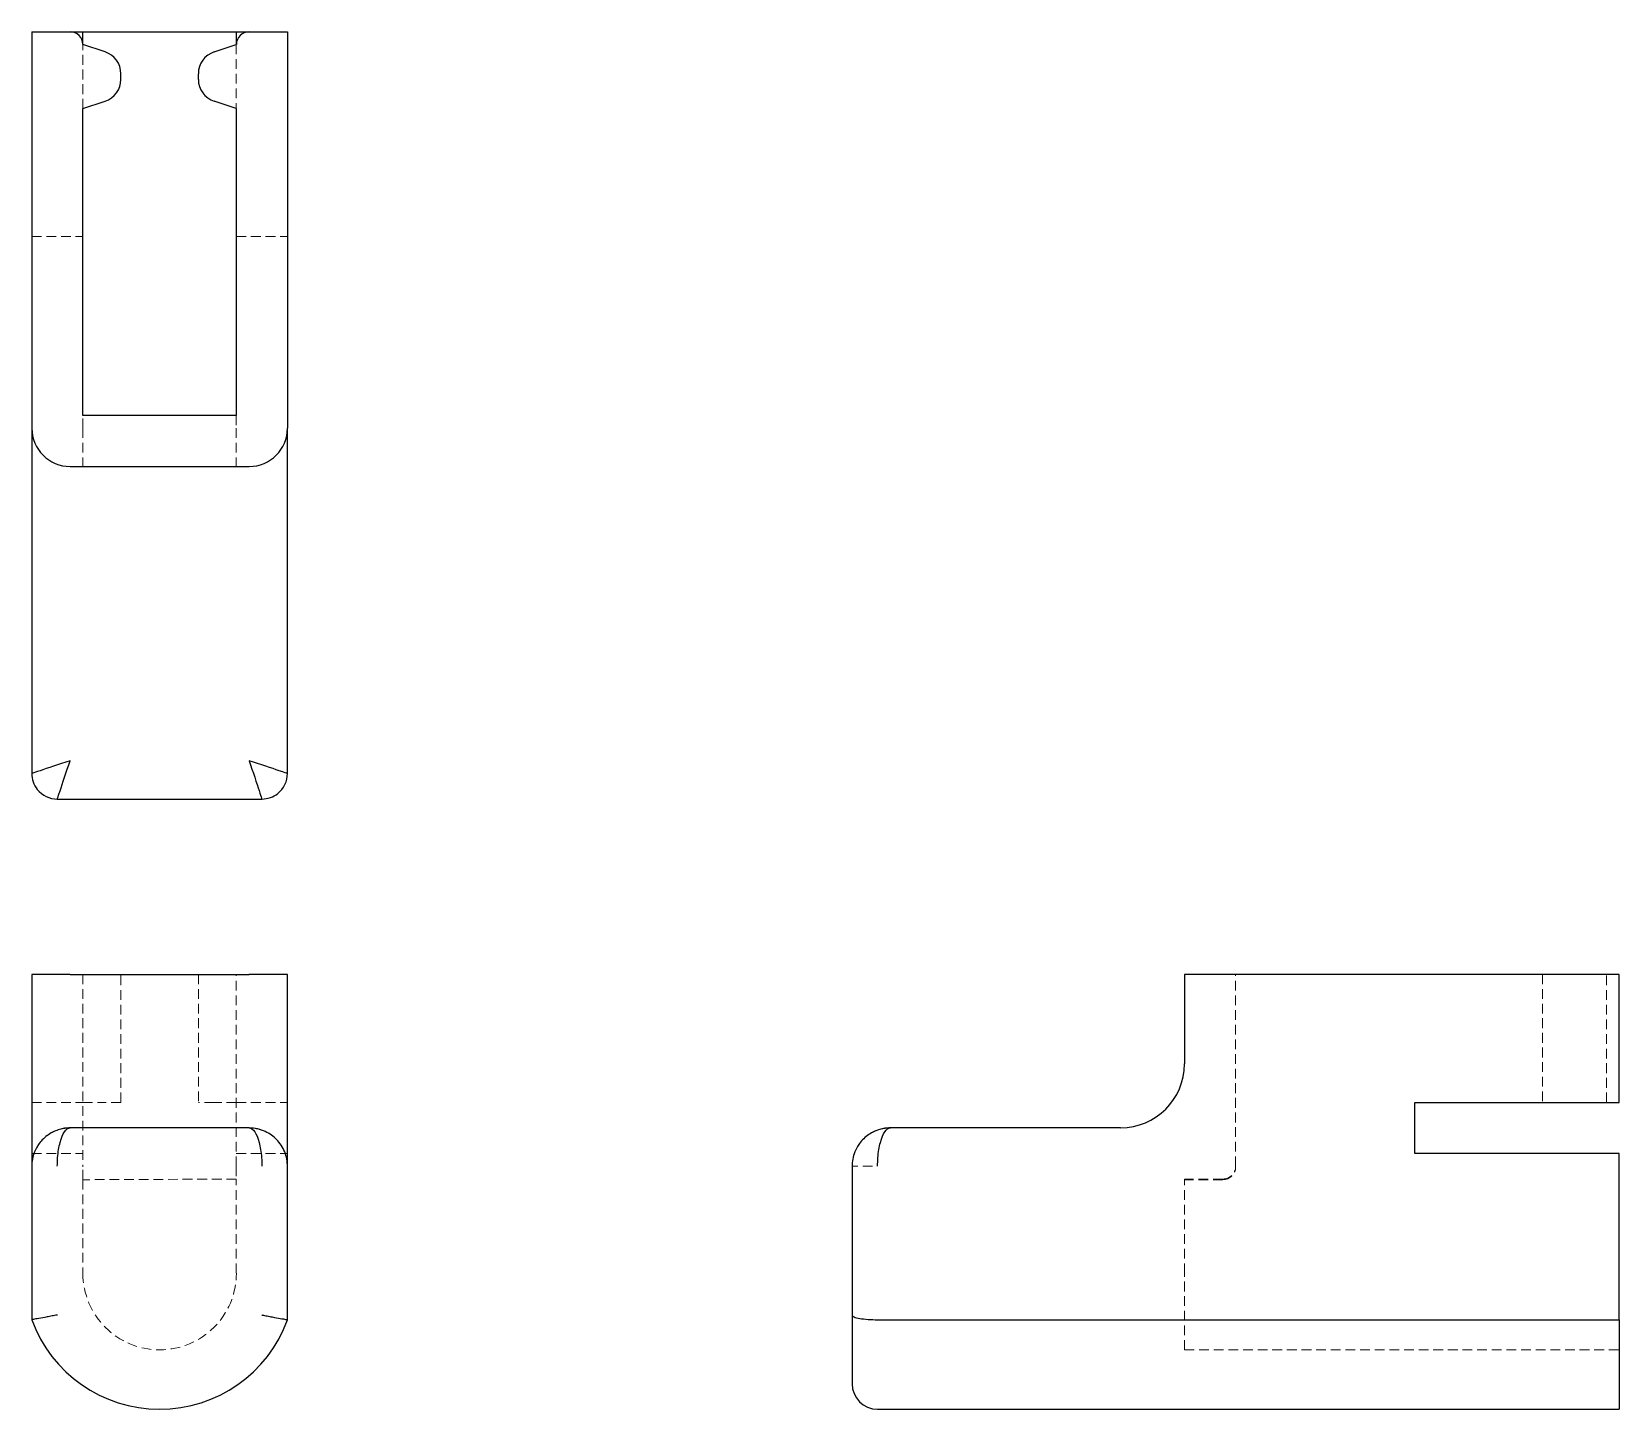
# Model space of a CAD drawing. Header units: millimetres. Extents: x 66 to 273, y 29 to 208.
import ezdxf

# ---------------------------------------------------------------- set-up
doc = ezdxf.new("R2010")
doc.units = ezdxf.units.MM
doc.linetypes.add('HIDDEN', pattern=[1.905, 1.27, -0.635])

msp = doc.modelspace()

# ---------------------------------------------------------------- linework, layer by layer
at = {"color": 7, "linetype": 'Continuous', "lineweight": 25}
for p, q in [((66.35, 208), (66.35, 156.4)), ((66.35, 208), (71.35, 208)), ((71.35, 208), (73.01, 208)), ((73.01, 206.34), (73.01, 208)), ((73.01, 208), (92.98, 208)), ((92.98, 208), (94.65, 208)), ((92.98, 208), (92.98, 206.34)), ((94.65, 208), (99.64, 208)), ((99.64, 208), (99.64, 156.4)), ((75.9, 205.37), (73.01, 206.34)), ((90.09, 205.37), (92.98, 206.34)), ((77.95, 201.8), (77.95, 202.53)), ((88.04, 201.8), (88.04, 202.53)), ((73.01, 197.99), (75.9, 198.96)), ((92.98, 197.99), (90.09, 198.96)), ((73.01, 158.06), (73.01, 197.99)), ((92.98, 197.99), (92.98, 158.06)), ((92.98, 158.06), (73.01, 158.06)), ((66.35, 156.4), (66.35, 143.08)), ((99.64, 143.08), (99.64, 156.4)), ((71.35, 151.41), (94.65, 151.41)), ((66.35, 143.08), (66.35, 111.46)), ((99.64, 111.46), (99.64, 143.08)), ((69.68, 108.13), (96.31, 108.13)), ((71.35, 85.3), (66.35, 85.3)), ((66.35, 85.3), (66.35, 73.65)), ((71.35, 85.3), (94.65, 85.3)), ((99.64, 85.3), (94.65, 85.3)), ((99.64, 73.65), (99.64, 85.3)), ((216.41, 85.3), (216.41, 73.65)), ((221.4, 85.3), (216.41, 85.3)), ((273, 85.3), (221.4, 85.3)), ((273, 68.65), (273, 85.3)), ((66.35, 73.65), (66.35, 60.33)), ((99.64, 60.33), (99.64, 73.65)), ((246.37, 68.65), (273, 68.65)), ((246.37, 61.99), (246.37, 68.65)), ((94.65, 65.32), (71.35, 65.32)), ((208.08, 65.32), (178.12, 65.32)), ((66.35, 60.33), (66.35, 40.35)), ((99.64, 40.35), (99.64, 60.33)), ((173.13, 60.33), (173.13, 40.97)), ((273, 61.99), (246.37, 61.99)), ((273, 40.35), (273, 61.99)), ((173.13, 40.97), (173.13, 32.03)), ((176.46, 40.35), (273, 40.35)), ((273, 40.35), (273, 28.7)), ((176.46, 28.7), (273, 28.7))]:
    msp.add_line(p, q, dxfattribs=at)
at = {"color": 7, "linetype": 'HIDDEN', "lineweight": 18}
for p, q in [((73.01, 197.99), (73.01, 206.34)), ((92.98, 206.34), (92.98, 197.99)), ((66.35, 181.37), (73.01, 181.37)), ((92.98, 181.37), (99.64, 181.37)), ((73.01, 156.4), (73.01, 158.06)), ((92.98, 158.06), (92.98, 156.4)), ((73.01, 156.4), (73.01, 151.41)), ((92.98, 156.4), (92.98, 151.41)), ((73.01, 85.3), (73.01, 60.24)), ((77.95, 68.65), (77.95, 85.3)), ((88.04, 85.3), (88.04, 68.65)), ((92.98, 60.33), (92.98, 85.3)), ((223.06, 60.33), (223.06, 85.3)), ((262.99, 85.3), (262.99, 68.65)), ((271.34, 68.65), (271.34, 85.3)), ((66.35, 68.65), (73.01, 68.65)), ((73.01, 68.65), (75.9, 68.65)), ((77.95, 68.65), (75.9, 68.65)), ((90.09, 68.65), (88.04, 68.65)), ((92.98, 68.65), (90.09, 68.65)), ((92.98, 68.65), (99.64, 68.65)), ((66.35, 61.99), (73.01, 61.99)), ((73.01, 58.58), (73.01, 60.24)), ((92.98, 61.99), (99.64, 61.99)), ((92.98, 60.33), (92.98, 58.66)), ((223.06, 60.24), (223.06, 60.33)), ((92.98, 58.66), (73.01, 58.58)), ((73.01, 58.58), (73.01, 46.42)), ((92.98, 46.42), (92.98, 58.66)), ((221.4, 58.66), (216.41, 58.66)), ((216.41, 46.42), (216.41, 58.66)), ((221.4, 58.58), (216.41, 58.58)), ((216.41, 36.43), (216.41, 46.42)), ((273, 40.35), (176.46, 40.35)), ((216.41, 36.43), (273, 36.43))]:
    msp.add_line(p, q, dxfattribs=at)
at = {"color": 7, "linetype": 'Continuous', "lineweight": 25}
for centre, radius, start, end in [((71.35, 206.34), 1.66, 0, 90), ((94.65, 206.34), 1.66, 90, 180), ((74.96, 202.53), 3, 0, 71.565), ((91.04, 202.53), 3, 108.435, 180), ((74.96, 201.8), 3, 288.4349, 0), ((91.04, 201.8), 3, 180, 251.5651), ((71.35, 156.4), 4.99, 180, 270), ((94.65, 156.4), 4.99, 270, 0), ((208.08, 73.65), 8.32, 270, 0), ((83, 46.42), 17.72, 200.016, 339.984), ((176.46, 32.03), 3.33, 180, 270)]:
    msp.add_arc(centre, radius, start, end, dxfattribs=at)
at = {"color": 7, "linetype": 'HIDDEN', "lineweight": 18}
msp.add_arc((83, 46.42), 9.99, 180, 0, dxfattribs=at)
for centre in [(221.4, 60.33), (221.4, 60.24)]:
    msp.add_ellipse(centre, major_axis=(0, -1.66), ratio=0.999991, start_param=0, end_param=1.570796, dxfattribs=at)
at = {"color": 7, "linetype": 'Continuous', "lineweight": 25}
for points, knots in [([(71.35, 113.12), (69.85, 112.62), (68, 112.01), (66.61, 111.54), (66.35, 111.46), (66.35, 111.46)], [0, 0, 0, 0, 0.897598, 1.121997, 1.570796, 1.570796, 1.570796, 1.570796]), ([(69.68, 108.13), (69.68, 108.13), (69.77, 108.38), (70.23, 109.78), (70.85, 111.63), (71.35, 113.12)], [0, 0, 0, 0, 0.448799, 0.673198, 1.570796, 1.570796, 1.570796, 1.570796]), ([(99.64, 111.46), (99.64, 111.46), (99.38, 111.54), (97.99, 112.01), (96.14, 112.62), (94.65, 113.12)], [0, 0, 0, 0, 0.448799, 0.673198, 1.570796, 1.570796, 1.570796, 1.570796]), ([(94.65, 113.12), (95.15, 111.63), (95.76, 109.78), (96.23, 108.39), (96.31, 108.13), (96.31, 108.13)], [0, 0, 0, 0, 0.897598, 1.121997, 1.570796, 1.570796, 1.570796, 1.570796]), ([(66.35, 111.46), (66.35, 110.71), (66.96, 108.96), (68.69, 108.13), (69.68, 108.13)], [0, 0, 0, 0, 0.428571, 1, 1, 1, 1]), ([(96.31, 108.13), (97.06, 108.13), (98.81, 108.73), (99.64, 110.46), (99.64, 111.46)], [0, 0, 0, 0, 0.428571, 1, 1, 1, 1]), ([(71.35, 65.32), (71.1, 65.31), (70.62, 65.29), (69.94, 65.13), (69.23, 64.87), (68.51, 64.46), (67.86, 63.93), (67.33, 63.35), (67.09, 62.92), (66.97, 62.73)], [0, 0, 0, 0, 0.139048, 0.276522, 0.420337, 0.573019, 0.727526, 0.876676, 1, 1, 1, 1]), ([(69.68, 60.33), (69.68, 61.08), (69.77, 62.19), (70.23, 64.43), (70.85, 65.32), (71.35, 65.32)], [0, 0, 0, 0, 0.448799, 0.673198, 1.570796, 1.570796, 1.570796, 1.570796]), ([(98.22, 63.82), (98.01, 64.01), (97.56, 64.42), (96.71, 64.9), (95.72, 65.25), (95.02, 65.3), (94.65, 65.32)], [0, 0, 0, 0, 0.200036, 0.431515, 0.69707, 1, 1, 1, 1]), ([(94.65, 65.32), (95.15, 65.32), (95.76, 64.43), (96.23, 62.19), (96.31, 61.08), (96.31, 60.33)], [0, 0, 0, 0, 0.897598, 1.121997, 1.570796, 1.570796, 1.570796, 1.570796]), ([(178.12, 65.32), (177.88, 65.31), (177.4, 65.29), (176.72, 65.14), (176.01, 64.87), (175.29, 64.47), (174.64, 63.94), (174.12, 63.36), (173.87, 62.94), (173.76, 62.75)], [0, 0, 0, 0, 0.1391999, 0.2768315, 0.420861, 0.5738746, 0.7288747, 0.8785494, 1, 1, 1, 1]), ([(176.46, 60.33), (176.46, 61.08), (176.54, 62.19), (177.01, 64.43), (177.62, 65.32), (178.12, 65.32)], [0, 0, 0, 0, 0.448799, 0.673198, 1.570796, 1.570796, 1.570796, 1.570796]), ([(67.09, 62.91), (66.95, 62.67), (66.66, 62.16), (66.41, 61.28), (66.37, 60.64), (66.35, 60.33)], [0, 0, 0, 0, 0.300806, 0.655999, 1, 1, 1, 1]), ([(99.64, 60.33), (99.63, 60.64), (99.59, 61.28), (99.3, 62.21), (98.86, 63.09), (98.43, 63.58), (98.21, 63.82)], [0, 0, 0, 0, 0.240868, 0.489572, 0.747006, 1, 1, 1, 1]), ([(173.86, 62.91), (173.73, 62.67), (173.44, 62.16), (173.18, 61.28), (173.14, 60.64), (173.13, 60.33)], [0, 0, 0, 0, 0.300199, 0.6557, 1, 1, 1, 1]), ([(69.68, 40.97), (69.68, 40.97), (69.67, 40.97), (69.44, 40.93), (69.21, 40.88), (68.77, 40.8), (68.55, 40.76), (67.95, 40.64), (67.59, 40.58), (66.99, 40.47), (66.75, 40.43), (66.43, 40.37), (66.35, 40.35), (66.35, 40.35)], [-0.0005083, -0.0005083, -0.0005083, -0.0005083, 0, 0, 0.0208234, 0.0208234, 0.0416056, 0.0416056, 0.0810501, 0.0810501, 0.1198736, 0.1198736, 0.1584048, 0.1584048, 0.1584048, 0.1584048]), ([(96.31, 40.97), (96.32, 40.97), (96.33, 40.97), (96.56, 40.93), (96.78, 40.88), (97.23, 40.8), (97.44, 40.76), (98.05, 40.64), (98.41, 40.58), (99, 40.47), (99.24, 40.43), (99.56, 40.37), (99.64, 40.35), (99.64, 40.35)], [-0.1588085, -0.1588085, -0.1588085, -0.1588085, -0.1583005, -0.1583005, -0.1374908, -0.1374908, -0.1167223, -0.1167223, -0.0773038, -0.0773038, -0.0385058, -0.0385058, 0, 0, 0, 0]), ([(173.13, 40.97), (173.13, 40.97), (173.13, 40.97), (173.13, 40.93), (173.15, 40.88), (173.25, 40.8), (173.32, 40.76), (173.58, 40.64), (173.83, 40.58), (174.45, 40.47), (174.81, 40.43), (175.61, 40.37), (176.03, 40.35), (176.46, 40.35)], [-0.1588085, -0.1588085, -0.1588085, -0.1588085, -0.1583005, -0.1583005, -0.1374908, -0.1374908, -0.1167223, -0.1167223, -0.0773038, -0.0773038, -0.0385058, -0.0385058, 0, 0, 0, 0])]:
    msp.add_open_spline(points, degree=3, knots=knots, dxfattribs=at)
at = {"color": 7, "linetype": 'HIDDEN', "lineweight": 18}
for points, knots in [([(71.35, 65.32), (70.94, 65.29), (70.18, 65.24), (69.18, 64.86), (68.41, 64.4), (67.91, 63.96), (67.58, 63.61), (67.37, 63.35), (67.19, 63.12), (67.11, 62.96), (67.09, 62.91)], [0, 0, 0, 0, 0.240028, 0.44826, 0.624711, 0.769448, 0.835662, 0.901057, 0.965652, 1, 1, 1, 1]), ([(98.21, 63.82), (98.2, 63.83), (98.12, 63.94), (97.91, 64.11), (97.61, 64.36), (97.25, 64.6), (96.68, 64.91), (95.81, 65.24), (95.05, 65.29), (94.65, 65.32)], [0, 0, 0, 0, 0.013145, 0.10091, 0.198841, 0.30696, 0.425286, 0.692259, 1, 1, 1, 1]), ([(178.12, 65.32), (177.72, 65.29), (176.96, 65.24), (175.96, 64.86), (175.18, 64.4), (174.68, 63.96), (174.35, 63.61), (174.14, 63.35), (173.97, 63.12), (173.89, 62.96), (173.86, 62.91)], [0, 0, 0, 0, 0.239922, 0.44806, 0.624433, 0.769105, 0.83529, 0.900656, 0.965222, 1, 1, 1, 1]), ([(175.81, 60.33), (175.29, 60.33), (173.86, 60.33), (173.13, 60.33), (173.13, 60.33)], [0, 0, 0, 0, 0.3035714, 0.875, 0.875, 0.875, 0.875])]:
    msp.add_open_spline(points, degree=3, knots=knots, dxfattribs=at)

doc.saveas('drawing.dxf')
